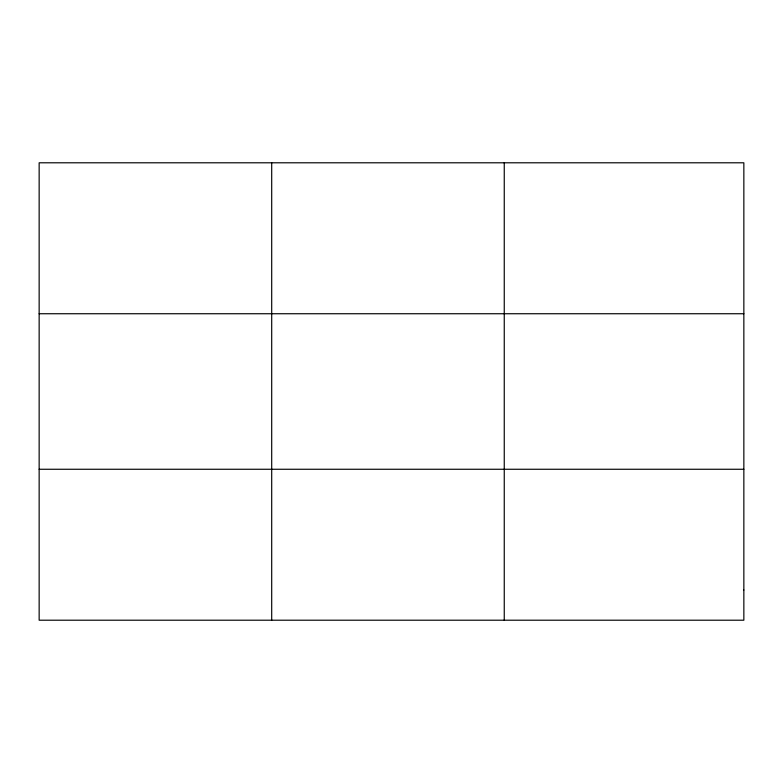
<?xml version="1.0" encoding="UTF-8"?>
<svg xmlns="http://www.w3.org/2000/svg" width="783" height="783" viewBox="0 0 783 783"><rect width="100%" height="100%" fill="white"/><g stroke="black" fill="none" stroke-linecap="round" stroke-linejoin="round"><path stroke-width="1.17" d="M271.701 162.795L271.701 620.205M504.252 162.795L504.252 620.205M39.15 313.738L743.85 313.738M39.15 469.262L743.85 469.262M743.85 590.01L743.85 620.205L39.15 620.205L39.15 162.795L743.85 162.795L743.85 590.01"/></g></svg>
